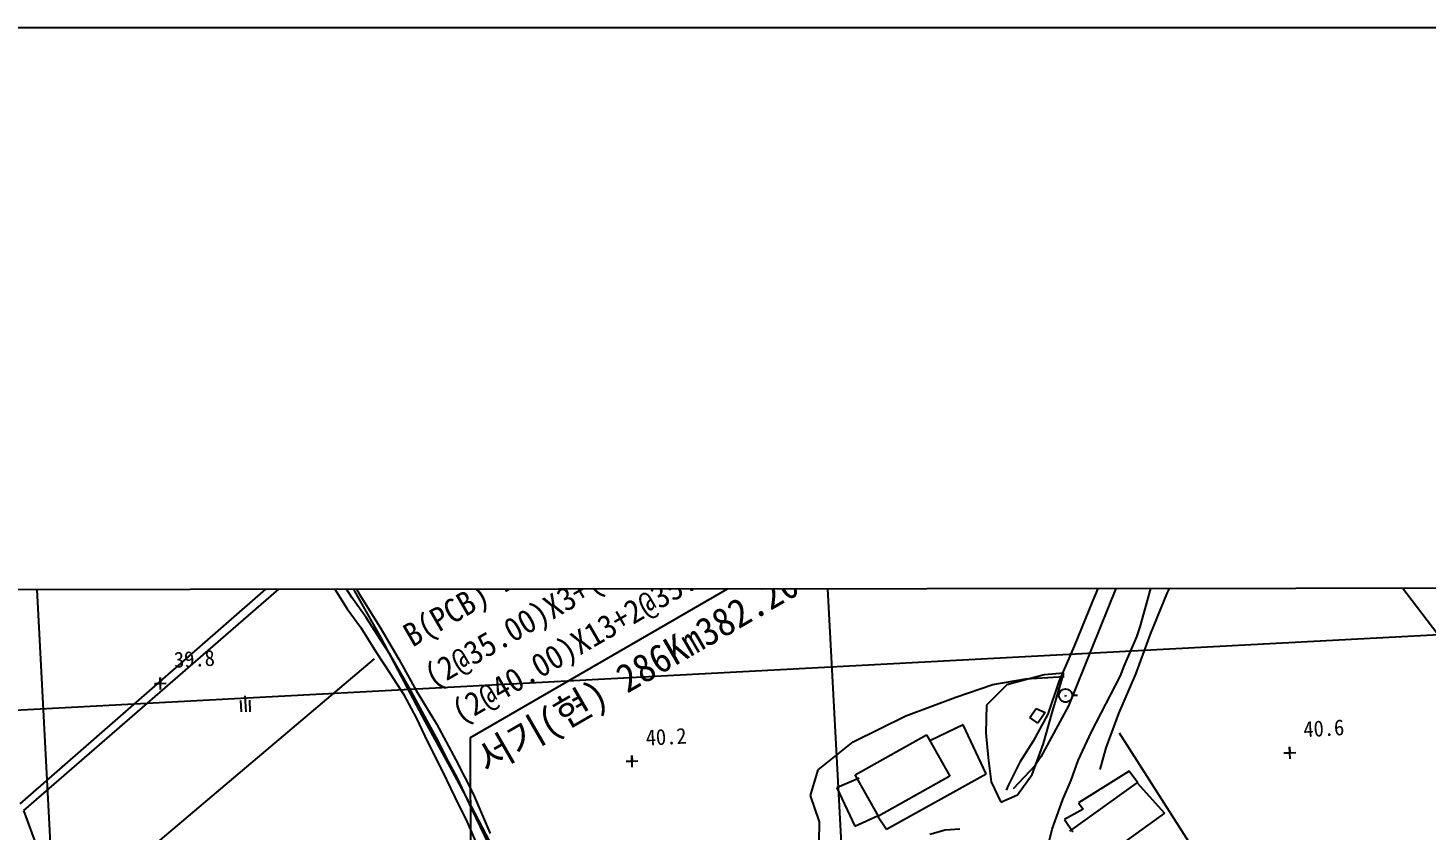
# Model space of a CAD drawing. Header units: millimetres. Extents: x 18534 to 19330, y 1103 to 1810.
# Drawn here: x 18644.5 to 18821.5, y 1517.5 to 1619.1 of the extents above; entities that cross this region are included whole.
import ezdxf
from ezdxf.xclip import XClip

# ---------------------------------------------------------------- set-up
doc = ezdxf.new("R2010")
doc.units = ezdxf.units.MM
doc.header["$LTSCALE"] = 10
doc.header["$MEASUREMENT"] = 0
doc.header["$XCLIPFRAME"] = 2
doc.layers.add('TX-PAPR', color=2, linetype='Continuous', plot=False)
doc.layers.add('TZ-BASE', color=253, linetype='Continuous')
doc.styles.add('GHS', font='GulimChe.ttf')
doc.styles.add('GUL', font='GulimChe.ttf')

# ---------------------------------------------------------------- blocks, each defined once
blk = doc.blocks.new('JD-FGHFH5FN')
at = {"layer": 'TZ-BASE'}
for p, q in [((23.55, 143.97), (42.14, -205.89)), ((123.69, 143.96), (142.28, -205.9)), ((699.91, 95.6), (-0.05, 58.4)), ((167.4, 83.94, 39.99), (157.86, 60.29, 39.99)), ((64.35, 80.59, 40.01), (67.46, 74.79, 40.01)), ((25.59, 47.06, 40.2), (61.44, 78.15, 40.2)), ((65.76, 78.36, 41.99), (68.06, 74.47, 41.99)), ((163.19, 79.19, 41.06), (160.9, 73.53, 41.06)), ((172.47, 79.35, 40.95), (170.36, 74.65, 40.95)), ((201.35, 73.58, 41.48), (197.02, 79.31, 41.48)), ((57.62, 76.32, 39.97), (25.1, 47.89, 39.97)), ((63.96, 76.62, 40.2), (66.52, 72.58, 40.2)), ((67.11, 73.98, 41.34), (65.34, 76.87, 41.34)), ((67.46, 74.79, 40.01), (70.74, 69, 40.01)), ((68.06, 74.47, 41.99), (70.66, 70.3, 41.99)), ((166.92, 70.29, 42.26), (168.36, 75.44, 42.26)), ((170.36, 74.65, 40.95), (168.19, 69.34, 40.95)), ((66.52, 72.58, 40.2), (68.27, 70.19, 40.2)), ((68.94, 71.47, 41.34), (67.11, 73.98, 41.34)), ((160.9, 73.53, 41.06), (158.57, 67.86, 41.06)), ((205.17, 68.58, 41.48), (201.35, 73.58, 41.48)), ((70.75, 68.66, 41.34), (68.94, 71.47, 41.34)), ((68.27, 70.19, 40.2), (70.21, 67.09, 40.2)), ((70.66, 70.3, 41.99), (73.05, 66.21, 41.99)), ((164.91, 65.33, 42.26), (166.49, 69.04, 42.26)), ((168.19, 69.34, 40.95), (166.36, 64.3, 40.95)), ((166.49, 69.04, 42.26), (166.92, 70.29, 42.26)), ((70.74, 69, 40.01), (73.36, 63.99, 40.01)), ((72.02, 66.72, 41.34), (70.75, 68.66, 41.34)), ((158.57, 67.86, 41.06), (156.62, 63.39, 41.06)), ((30.75, 33.07, 39.93), (69.98, 66.24, 39.93)), ((70.21, 67.09, 40.2), (71.96, 64.37, 40.2)), ((74.37, 62.59, 41.34), (72.02, 66.72, 41.34)), ((73.05, 66.21, 41.99), (75.26, 62.23, 41.99)), ((42.83, 63.86, 39.8), (42.87, 63.11, 39.8)), ((42.91, 62.36, 39.8), (42.83, 63.86, 39.8)), ((71.96, 64.37, 40.2), (73.64, 61.77, 40.2)), ((73.36, 63.99, 40.01), (76.39, 58.27, 40.01)), ((154.79, 64.22, 41.39), (150.03, 62.96, 41.39)), ((152.45, 63.72, 41.32), (157.3, 63.99, 41.32)), ((157.28, 64.42, 41.39), (154.79, 64.22, 41.39)), ((155.76, 59.27, 41.39), (157.28, 64.42, 41.39)), ((160.77, 57, 42.26), (164.44, 64.09, 42.26)), ((166.36, 64.3, 40.95), (164.17, 59.3, 40.95)), ((164.44, 64.09, 42.26), (164.91, 65.33, 42.26)), ((42.12, 63.07, 39.8), (43.62, 63.15, 39.8)), ((42.87, 63.11, 39.8), (42.12, 63.07, 39.8)), ((76.86, 58.03, 41.34), (74.37, 62.59, 41.34)), ((75.26, 62.23, 41.99), (77.82, 58.02, 41.99)), ((143.57, 61.4, 41.32), (148.27, 63.01, 41.32)), ((150.03, 62.96, 41.39), (147.47, 60.39, 41.39)), ((148.27, 63.01, 41.32), (152.45, 63.72, 41.32)), ((156.62, 63.39, 41.06), (155.23, 59.25, 41.06)), ((156.46, 62.51, -0.58), (156.85, 62.14, -0.58)), ((53.03, 60.96, 40.2), (53.1, 59.51, 40.2)), ((53.58, 61.55, 40.2), (53.69, 59.54, 40.2)), ((54.25, 59.55, 40.2), (54.18, 61.02, 40.2)), ((73.64, 61.77, 40.2), (75.32, 58.7, 40.2)), ((137.27, 59.01, 41.32), (143.57, 61.4, 41.32)), ((147.47, 60.39, 41.39), (147.41, 56.88, 41.39)), ((157.86, 60.29, 39.99), (154.34, 53.82, 39.99)), ((157.36, 61.58, -0.58), (157.57, 61.57, -0.58)), ((157.47, 61.66, -0.58), (157.48, 61.5, -0.58)), ((158.31, 61.63, -0.58), (158.99, 61.65, -0.58)), ((75.32, 58.7, 40.2), (76.71, 55.72, 40.2)), ((130.59, 55.73, 41.32), (137.27, 59.01, 41.32)), ((152.95, 58.83, 42), (153.75, 59.97, 42)), ((153.99, 58.1, 42), (152.95, 58.83, 42)), ((155.23, 59.25, 41.06), (153.37, 55.83, 41.06)), ((153.75, 59.97, 42), (154.92, 59.43, 42)), ((154.92, 59.43, 42), (153.99, 58.1, 42)), ((154.7, 55.54, 41.39), (155.76, 59.27, 41.39)), ((164.17, 59.3, 40.95), (162.57, 54.98, 40.95)), ((76.39, 58.27, 40.01), (79.53, 52.56, 40.01)), ((78.05, 55.88, 41.34), (76.86, 58.03, 41.34)), ((77.82, 58.02, 41.99), (80.27, 53.47, 41.99)), ((144.51, 57.89, 42.35), (140.39, 55.91, 42.35)), ((147.42, 51.67, 42.35), (144.51, 57.89, 42.35)), ((147.41, 56.88, 41.39), (147.68, 53.7, 41.39)), ((159.09, 53.37, 42.26), (160.77, 57, 42.26)), ((176.2, 38.26, -0.58), (164.33, 56.83, -0.58)), ((76.71, 55.72, 40.2), (78.54, 52.07, 40.2)), ((79.35, 53.23, 41.34), (78.05, 55.88, 41.34)), ((126.14, 52.2, 41.32), (130.59, 55.73, 41.32)), ((130.85, 51.55, 42.42), (139.89, 56.6, 42.42)), ((139.89, 56.6, 42.42), (142.82, 51.37, 42.42)), ((153.37, 55.83, 41.06), (151.69, 53.17, 41.06)), ((153.25, 51.62, 41.39), (154.7, 55.54, 41.39)), ((162.57, 54.98, 40.95), (161.81, 52.22, 40.95)), ((185.83, 55.09, 40.62), (185.87, 54.34, 40.62)), ((185.91, 53.59, 40.62), (185.83, 55.09, 40.62)), ((80.5, 51.12, 41.34), (79.35, 53.23, 41.34)), ((80.27, 53.47, 41.99), (82.49, 49.16, 41.99)), ((101.84, 53.23, 40.2), (103.34, 53.31, 40.2)), ((102.59, 53.27, 40.2), (101.84, 53.23, 40.2)), ((102.55, 54.01, 40.2), (102.59, 53.27, 40.2)), ((102.63, 52.52, 40.2), (102.55, 54.01, 40.2)), ((147.68, 53.7, 41.39), (148.08, 50.69, 41.39)), ((151.69, 53.17, 41.06), (150.24, 50.3, 41.06)), ((154.34, 53.82, 39.99), (153.6, 52.69, 39.99)), ((158.19, 50.88, 42.26), (159.09, 53.37, 42.26)), ((185.12, 54.3, 40.62), (186.62, 54.38, 40.62)), ((185.87, 54.34, 40.62), (185.12, 54.3, 40.62)), ((78.54, 52.07, 40.2), (80.15, 48.71, 40.2)), ((79.53, 52.56, 40.01), (82.2, 47.64, 40.01)), ((125.19, 48.96, 41.32), (126.14, 52.2, 41.32)), ((133.78, 46.31, 42.42), (130.85, 51.55, 42.42)), ((142.82, 51.37, 42.42), (133.78, 46.31, 42.42)), ((134.8, 44.7, 42.35), (147.42, 51.67, 42.35)), ((153.6, 52.69, 39.99), (150.83, 49.8, 39.99)), ((151.39, 49.04, 41.39), (153.25, 51.62, 41.39)), ((165.55, 52.04, 42.9), (159.11, 48.03, 42.9)), ((166.62, 50.56, 42.9), (165.55, 52.04, 42.9)), ((82.29, 47.26, 41.34), (80.5, 51.12, 41.34)), ((131.36, 51.12, 42.35), (128.52, 49.9, 42.35)), ((128.52, 49.9, 42.35), (130.8, 45.05, 42.35)), ((148.08, 50.69, 41.39), (149.29, 48.11, 41.39)), ((150.24, 50.3, 41.06), (149.97, 49.63, 41.06)), ((157.12, 48.42, 42.26), (158.19, 50.88, 42.26)), ((158.02, 44.44, 42.83), (166.56, 50.55, 42.83)), ((166.56, 50.55, 42.83), (170.03, 46.7, 42.83)), ((80.15, 48.71, 40.2), (81.71, 45.56, 40.2)), ((82.49, 49.16, 41.99), (84.65, 44.13, 41.99)), ((126.35, 45.6, 41.32), (125.19, 48.96, 41.32)), ((149.29, 48.11, 41.39), (151.39, 49.04, 41.39)), ((155.8, 44.68, 42.26), (157.12, 48.42, 42.26)), ((159.11, 48.03, 42.9), (159.71, 47.22, 42.9)), ((37.58, 14.57, 39.93), (25.59, 47.06, 39.93)), ((82.2, 47.64, 40.01), (85.05, 42.17, 40.01)), ((86.89, 37.81, 41.34), (82.29, 47.26, 41.34)), ((130.8, 45.05, 42.35), (133.68, 46.36, 42.35)), ((133.68, 46.36, 42.35), (134.8, 44.7, 42.35)), ((159.71, 47.22, 42.9), (157.36, 45.89, 42.9)), ((170.03, 46.7, 42.83), (161.02, 40.25, 42.83)), ((81.71, 45.56, 40.2), (83.2, 42.16, 40.2)), ((126.29, 43.05, 41.32), (126.35, 45.6, 41.32)), ((140.31, 44.03, 41.85), (142.22, 44.6, 41.85)), ((142.22, 44.6, 41.85), (144.09, 44.73, 41.85)), ((154.54, 39.54, 42.26), (155.8, 44.68, 42.26)), ((157.36, 45.89, 42.9), (158.4, 44.36, 42.9))]:
    blk.add_line(p, q, dxfattribs=at)
at = {"layer": 'TZ-BASE', "linetype": 'Continuous'}
for p, q in [((82.15, 56.27), (150.38, 95.75)), ((82.2, -0.02), (82.15, 56.27))]:
    blk.add_line(p, q, dxfattribs=at)
at = {"layer": 'TZ-BASE'}
blk.add_circle((157.48, 61.59, -0.58), 0.837, dxfattribs=at)
at = {"layer": 'TZ-BASE', "style": 'GUL'}
for s, height, rotation, p in [('(2@35.00)X3+(2@40.00)X18+(1@40)X2+', 3, 30, (77.4, 62.42, -75.38)), ('(2@40.00)X13+2@35.00+(2@40.00)X10', 3, 30, (80.88, 57.92, -75.38)), ('B(PCB) 오목고가', 3, 30, (74.77, 67.64)), ('39.8', 2, 3.042, (44.65, 65.1, 36.78)), ('40.6', 2, 3.042, (187.65, 56.32, 40.05)), ('40.2', 2, 3.042, (104.38, 55.25, 39.83))]:
    blk.add_text(s, height=height, rotation=rotation, dxfattribs=at).set_placement(p)
at = {"layer": 'TZ-BASE', "linetype": 'Continuous', "style": 'GHS'}
blk.add_text('서기(현) 286Km382.20 L=3,635.60m', height=3.6, rotation=30.0531, dxfattribs=at).set_placement((84.2, 51.53))

msp = doc.modelspace()

# ---------------------------------------------------------------- linework, layer by layer
at = {"layer": 'TX-PAPR'}
for points in [[(18533.89, 1103.05), (19329.89, 1103.05), (19329.89, 1619.05), (18533.89, 1619.05)], [(18618.3, 1547.97), (19318.3, 1548.61), (19318.44, 1398.61), (18618.44, 1397.97)]]:
    msp.add_lwpolyline(points, close=True, dxfattribs=at)

# ---------------------------------------------------------------- block references
at = {"layer": 'TZ-BASE'}
ref = msp.add_blockref('JD-FGHFH5FN', (18618.37, 1472.97), dxfattribs=at)
XClip(ref).set_block_clipping_path([(-0.06892623, 74.9999684505), (699.9307781647, 75.6432796843), (700.0686306225, -74.3566569714), (0.06892623, -74.9999684505)])

doc.saveas('drawing.dxf')
